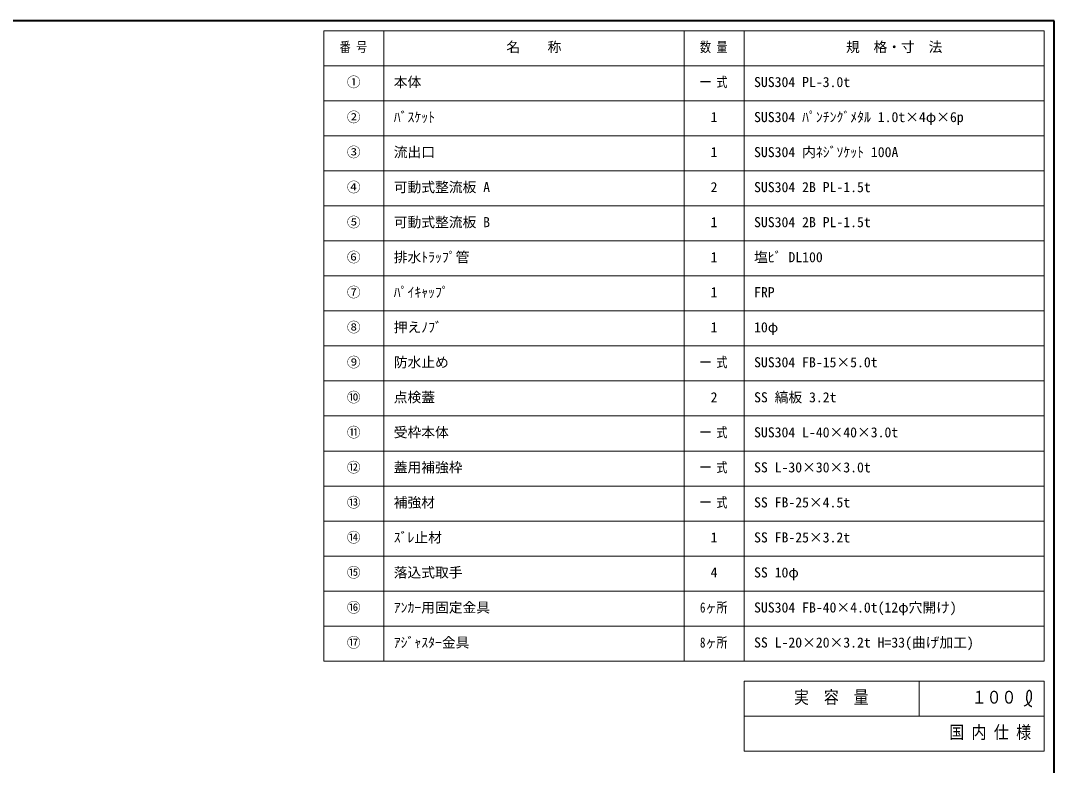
# Model space of a CAD drawing. Units: millimetres at full size, sheet at 1:10; details may follow other scales. Extents: x -2113 to 1937, y -1370 to 1440.
# Drawn here: x -129 to 1937, y -49 to 1440 of the extents above; entities that cross this region are included whole.
import ezdxf
from ezdxf.enums import TextEntityAlignment as Align

# ---------------------------------------------------------------- set-up
doc = ezdxf.new("R2010")
doc.units = ezdxf.units.MM
doc.header["$LTSCALE"] = 10
doc.layers.add('0-0_ﾚｲﾔ1', color=4, linetype='Continuous', lineweight=9)
doc.styles.add('ＭＳ ゴシック', font='')
doc.styles.get('ＭＳ ゴシック').set_extended_font_data('MS Gothic')

msp = doc.modelspace()

# ---------------------------------------------------------------- linework, layer by layer
at = {"layer": '0-0_ﾚｲﾔ1', "color": 1, "lineweight": 40}
for p, q in [((1936.96, 1439.5), (-2113.04, 1439.5)), ((1936.96, -1370.5), (1936.96, 1439.5))]:
    msp.add_line(p, q, dxfattribs=at)
at = {"layer": '0-0_ﾚｲﾔ1', "color": 3, "lineweight": 18}
for p, q in [((1916.96, 1419.5), (476.96, 1419.5)), ((596.96, 159.5), (596.96, 1419.5)), ((1196.96, 159.5), (1196.96, 1419.5)), ((1316.96, 159.5), (1316.96, 1419.5)), ((1916.96, 159.5), (1916.96, 1419.5)), ((1916.96, 1349.5), (476.96, 1349.5)), ((1916.96, 1279.5), (476.96, 1279.5)), ((1916.96, 1209.5), (476.96, 1209.5)), ((1916.96, 1139.5), (476.96, 1139.5)), ((1916.96, 1069.5), (476.96, 1069.5)), ((1916.96, 999.5), (476.96, 999.5)), ((1916.96, 929.5), (476.96, 929.5)), ((1916.96, 859.5), (476.96, 859.5)), ((1916.96, 789.5), (476.96, 789.5)), ((1916.96, 719.5), (476.96, 719.5)), ((1916.96, 649.5), (476.96, 649.5)), ((1916.96, 579.5), (476.96, 579.5)), ((1916.96, 509.5), (476.96, 509.5)), ((1916.96, 439.5), (476.96, 439.5)), ((1916.96, 369.5), (476.96, 369.5)), ((1916.96, 299.5), (476.96, 299.5)), ((1916.96, 229.5), (476.96, 229.5)), ((1316.96, 119.5), (1916.96, 119.5)), ((1316.96, 119.5), (1316.96, -20.5)), ((1666.96, 119.5), (1666.96, 49.5)), ((1916.96, 119.5), (1916.96, -20.5)), ((1316.96, 49.5), (1916.96, 49.5)), ((1316.96, -20.5), (1916.96, -20.5))]:
    msp.add_line(p, q, dxfattribs=at)
msp.add_lwpolyline([(1916.96, 159.5), (476.96, 159.5), (476.96, 1419.5)], dxfattribs=at)
at = {"layer": '0-0_ﾚｲﾔ1', "color": 5, "lineweight": 25}
for points in [[(1876.66, 69.5), (1877.48, 69.97), (1878.88, 70.79), (1880.27, 71.62), (1881.64, 72.49), (1882.98, 73.41), (1884.28, 74.38), (1885.02, 74.98), (1885.56, 75.44), (1886.47, 76.28), (1887.32, 77.16), (1888.12, 78.1), (1888.85, 79.08), (1889.49, 80.11), (1889.82, 80.74), (1890.05, 81.24), (1890.41, 82.14), (1890.71, 83.07), (1890.95, 84.01), (1891.13, 84.97), (1891.27, 85.93), (1891.32, 86.49), (1891.37, 87.07), (1891.41, 88.06), (1891.42, 89.06), (1891.4, 90.06), (1891.38, 91.06), (1891.34, 92.07), (1891.32, 92.66), (1891.31, 93.28), (1891.27, 94.35), (1891.18, 95.41), (1891.01, 96.45), (1890.73, 97.46), (1890.29, 98.43), (1889.95, 98.96), (1889.74, 99.25), (1889.32, 99.71), (1888.85, 100.13), (1888.35, 100.47)], [(1888.35, 100.47), (1887.81, 100.72), (1887.26, 100.86), (1886.94, 100.88), (1886.67, 100.86), (1886.22, 100.76), (1885.77, 100.59), (1885.34, 100.35), (1884.92, 100.05), (1884.54, 99.72), (1884.34, 99.51), (1884.05, 99.19), (1883.62, 98.59), (1883.26, 97.97), (1882.96, 97.31), (1882.72, 96.63), (1882.52, 95.94), (1882.42, 95.54), (1882.31, 95.03), (1882.15, 94.14), (1882.03, 93.26), (1881.93, 92.37), (1881.85, 91.47), (1881.77, 90.58), (1881.73, 90.05), (1881.68, 89.43), (1881.59, 88.36), (1881.52, 87.29), (1881.47, 86.22), (1881.47, 85.15), (1881.53, 84.09), (1881.59, 83.48), (1881.67, 82.95), (1881.85, 82.03), (1882.09, 81.13), (1882.36, 80.24), (1882.68, 79.36), (1883.03, 78.49), (1883.24, 78), (1883.4, 77.64)], [(1883.4, 77.64), (1883.68, 77.03), (1883.98, 76.42), (1884.29, 75.82), (1884.62, 75.23), (1884.95, 74.64), (1885.16, 74.3), (1885.4, 73.9), (1885.84, 73.22), (1886.31, 72.57), (1886.81, 71.95), (1887.36, 71.37), (1887.95, 70.86), (1888.31, 70.6), (1888.62, 70.4), (1889.18, 70.09), (1889.77, 69.83), (1890.38, 69.6), (1891.01, 69.39), (1891.64, 69.2), (1892.01, 69.09)]]:
    msp.add_lwpolyline(points, dxfattribs=at)

# ---------------------------------------------------------------- texts
at = {"layer": '0-0_ﾚｲﾔ1', "color": 7, "style": 'ＭＳ ゴシック'}
for s, height, width, p in [('番 号', 20.16, 0.8, (508.83, 1370.75)), ('数 量', 20.16, 0.8, (1228.83, 1370.75)), ('一 式', 20.16, 0.8, (1228.83, 1300.75)), ('一 式', 20.16, 0.8, (1228.83, 740.75)), ('一 式', 20.16, 0.8, (1228.83, 600.75)), ('一 式', 20.16, 0.8, (1228.83, 530.75)), ('一 式', 20.16, 0.8, (1228.83, 460.75)), ('6ヶ所', 20.16, 0.8, (1228.83, 250.75)), ('8ヶ所', 20.16, 0.8, (1228.83, 180.75)), ('実\u3000容\u3000量', 25.66, 0.85, (1416.96, 67)), ('１００', 25.66, 0.85, (1771.96, 67)), ('国 内 仕 様', 25.66, 0.85, (1726.96, -3))]:
    msp.add_text(s, height=height, dxfattribs=dict(at, width=width)).set_placement(p, align=Align.BOTTOM_LEFT)
for s, p in [('名\u3000\u3000称', (841.96, 1370.75)), ('規\u3000格・寸\u3000法', (1520.71, 1370.75)), ('①', (523.21, 1300.75)), ('本体', (616.96, 1300.75)), ('SUS304 PL-3.0t', (1336.96, 1300.75)), ('②', (523.21, 1230.75)), ('ﾊﾞｽｹｯﾄ', (616.96, 1230.75)), ('SUS304 ﾊﾟﾝﾁﾝｸﾞﾒﾀﾙ 1.0t×4φ×6p', (1336.96, 1230.75)), ('1', (1250.08, 1230.75)), ('③', (523.21, 1160.75)), ('流出口', (616.96, 1160.75)), ('1', (1250.08, 1160.75)), ('SUS304 内ﾈｼﾞｿｹｯﾄ 100A', (1336.96, 1160.75)), ('④', (523.21, 1090.75)), ('可動式整流板 A', (616.96, 1090.75)), ('2', (1250.08, 1090.75)), ('SUS304 2B PL-1.5t', (1336.96, 1090.75)), ('⑤', (523.21, 1020.75)), ('可動式整流板 B', (616.96, 1020.75)), ('1', (1250.08, 1020.75)), ('SUS304 2B PL-1.5t', (1336.96, 1020.75)), ('⑥', (523.21, 950.75)), ('排水ﾄﾗｯﾌﾟ管', (616.96, 950.75)), ('1', (1250.08, 950.75)), ('塩ﾋﾞ DL100', (1336.96, 950.75)), ('⑦', (523.21, 880.75)), ('ﾊﾟｲｷｬｯﾌﾟ', (616.96, 880.75)), ('1', (1250.08, 880.75)), ('FRP', (1336.96, 880.75)), ('⑧', (523.21, 810.75)), ('押えﾉﾌﾞ', (616.96, 810.75)), ('1', (1250.08, 810.75)), ('10φ', (1336.96, 810.75)), ('⑨', (523.21, 740.75)), ('防水止め', (616.96, 740.75)), ('SUS304 FB-15×5.0t', (1336.96, 740.75)), ('⑩', (523.21, 670.75)), ('点検蓋', (616.96, 670.75)), ('2', (1250.08, 670.75)), ('SS 縞板 3.2t', (1336.96, 670.75)), ('⑪', (523.21, 600.75)), ('受枠本体', (616.96, 600.75)), ('SUS304 L-40×40×3.0t', (1336.96, 600.75)), ('⑫', (523.21, 530.75)), ('蓋用補強枠', (616.96, 530.75)), ('SS L-30×30×3.0t', (1336.96, 530.75)), ('⑬', (523.21, 460.75)), ('補強材', (616.96, 460.75)), ('SS FB-25×4.5t', (1336.96, 460.75)), ('⑭', (523.21, 390.75)), ('ｽﾞﾚ止材', (616.96, 390.75)), ('1', (1250.08, 390.75)), ('SS FB-25×3.2t', (1336.96, 390.75)), ('⑮', (523.21, 320.75)), ('落込式取手', (616.96, 320.75)), ('4', (1250.08, 320.75)), ('SS 10φ', (1336.96, 320.75)), ('⑯', (523.21, 250.75)), ('ｱﾝｶｰ用固定金具', (616.96, 250.75)), ('SUS304 FB-40×4.0t(12φ穴開け)', (1336.96, 250.75)), ('⑰', (523.21, 180.75)), ('ｱｼﾞｬｽﾀｰ金具', (616.96, 180.75)), ('SS L-20×20×3.2t H=33(曲げ加工)', (1336.96, 180.75))]:
    msp.add_text(s, height=20.16, dxfattribs=at).set_placement(p, align=Align.BOTTOM_LEFT)

doc.saveas('drawing.dxf')
